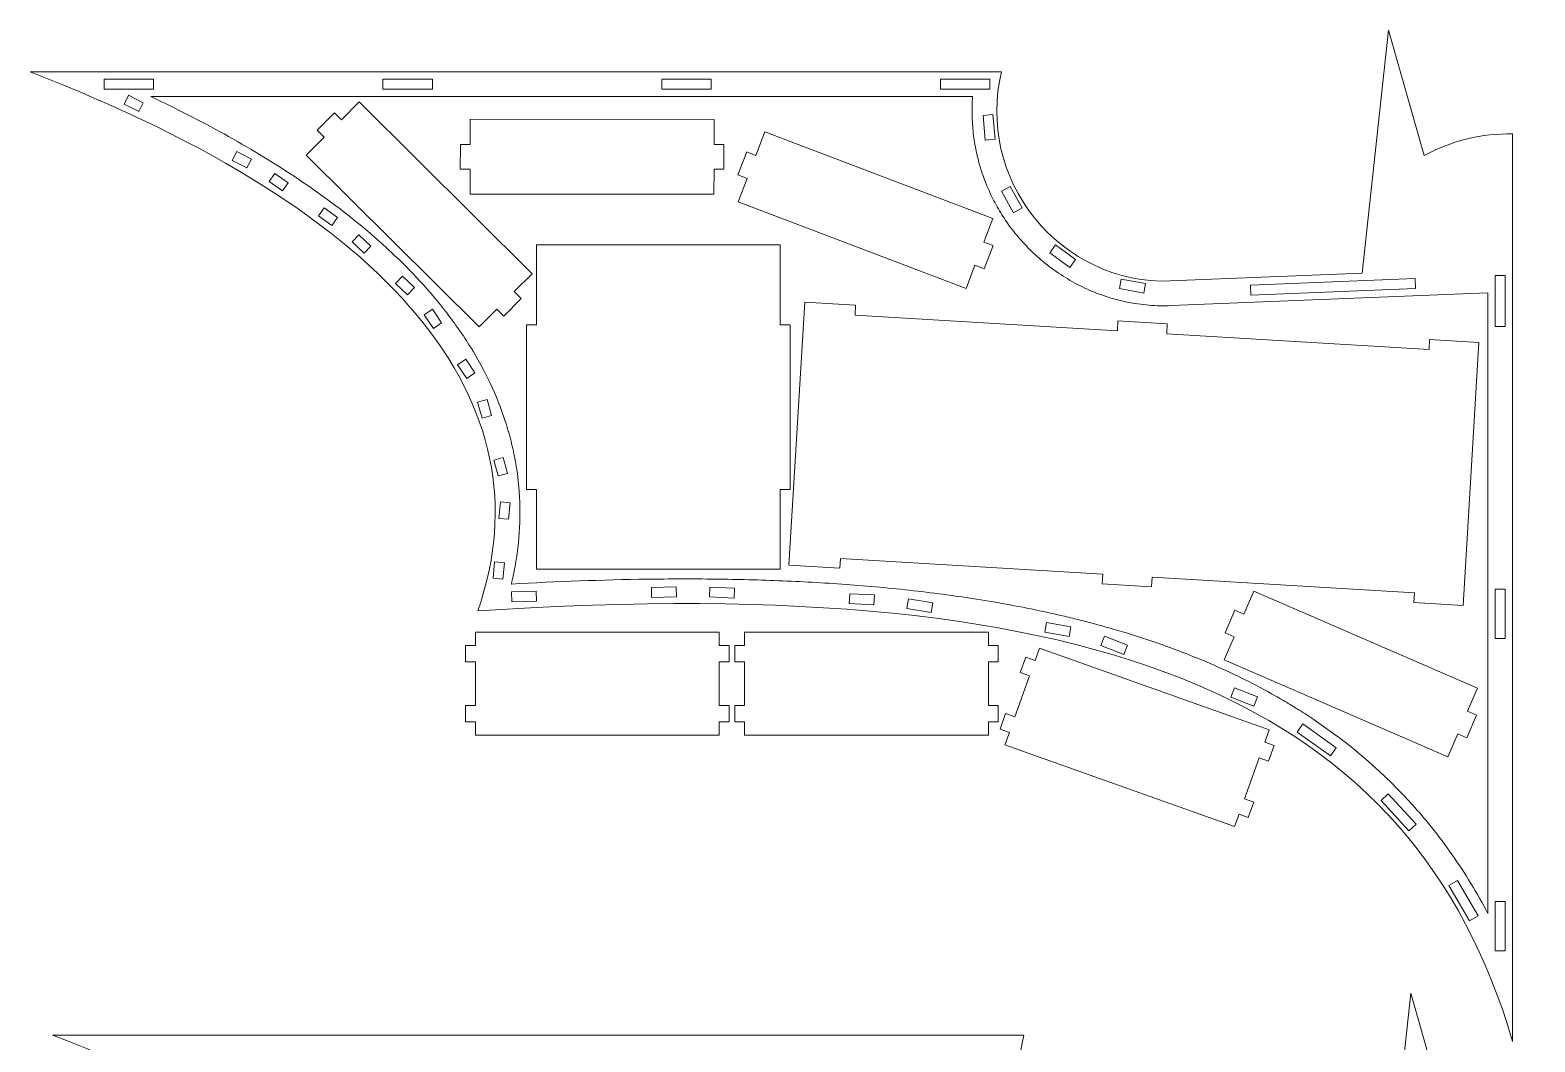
# Model space of a CAD drawing. Header units: millimetres. Extents: x -963 to 963, y -599 to 599.
# Drawn here: x -963 to -49, y -15 to 599 of the extents above; entities that cross this region are included whole.
import ezdxf

# ---------------------------------------------------------------- set-up
doc = ezdxf.new("R2010")
doc.units = ezdxf.units.MM
doc.header["$MEASUREMENT"] = 0
doc.layers.add('Camada 1', color=7, linetype='Continuous')

msp = doc.modelspace()

# ---------------------------------------------------------------- linework, layer by layer
at = {"layer": 'Camada 1', "color": 250, "lineweight": 9}
for points, knots in [([(-137.8867, 599.4971), (-137.8867, 599.4971), (-153.8745, 451.8478), (-153.8745, 451.8478), (-153.8745, 451.8478), (-153.8745, 451.8478), (-270.4894, 447.1452), (-270.4894, 447.1452), (-270.4894, 447.1452), (-302.3938, 445.8586), (-332.8471, 460.6235), (-352.9047, 485.4653), (-352.9047, 485.4653), (-372.9622, 510.3089), (-380.3829, 543.0424), (-372.9969, 574.1062), (-372.9969, 574.1062), (-372.9969, 574.1062), (-962.6532, 574.1062), (-962.6532, 574.1062), (-962.6532, 574.1062), (-742.716, 489.2233), (-646.4777, 373.5494), (-690.8668, 246.8337), (-690.8668, 246.8337), (-306.7515, 271.8452), (-122.7387, 190.3407), (-62.6532, -14.6083), (-62.6532, -14.6083), (-62.6532, -14.6083), (-62.6532, 536.4889), (-62.6532, 536.4889), (-62.6532, 536.4889), (-81.0784, 536.8088), (-99.5685, 532.42), (-116.2573, 523.3207), (-116.2573, 523.3207), (-116.2573, 523.3207), (-137.8867, 599.4971), (-137.8867, 599.4971)], [0, 0, 0, 0, 0.09090909, 0.09090909, 0.09090909, 0.09090909, 0.18181818, 0.18181818, 0.18181818, 0.18181818, 0.27272727, 0.27272727, 0.27272727, 0.27272727, 0.36363636, 0.36363636, 0.36363636, 0.36363636, 0.45454545, 0.45454545, 0.45454545, 0.45454545, 0.54545455, 0.54545455, 0.54545455, 0.54545455, 0.63636364, 0.63636364, 0.63636364, 0.63636364, 0.72727273, 0.72727273, 0.72727273, 0.72727273, 0.81818182, 0.81818182, 0.81818182, 0.81818182, 1, 1, 1, 1]), ([(-887.6532, 569.6062), (-887.6532, 569.6062), (-887.6532, 563.6062), (-887.6532, 563.6062), (-887.6532, 563.6062), (-887.6532, 563.6062), (-917.6532, 563.6062), (-917.6532, 563.6062), (-917.6532, 563.6062), (-917.6532, 563.6062), (-917.6532, 569.6062), (-917.6532, 569.6062), (-917.6532, 569.6062), (-917.6532, 569.6062), (-887.6532, 569.6062), (-887.6532, 569.6062)], [0, 0, 0, 0, 0.2, 0.2, 0.2, 0.2, 0.4, 0.4, 0.4, 0.4, 0.6, 0.6, 0.6, 0.6, 1, 1, 1, 1]), ([(-718.4344, 569.6062), (-718.4344, 569.6062), (-718.4344, 563.6062), (-718.4344, 563.6062), (-718.4344, 563.6062), (-718.4344, 563.6062), (-748.4344, 563.6062), (-748.4344, 563.6062), (-748.4344, 563.6062), (-748.4344, 563.6062), (-748.4344, 569.6062), (-748.4344, 569.6062), (-748.4344, 569.6062), (-748.4344, 569.6062), (-718.4344, 569.6062), (-718.4344, 569.6062)], [0, 0, 0, 0, 0.2, 0.2, 0.2, 0.2, 0.4, 0.4, 0.4, 0.4, 0.6, 0.6, 0.6, 0.6, 1, 1, 1, 1]), ([(-549.2157, 569.6062), (-549.2157, 569.6062), (-549.2157, 563.6062), (-549.2157, 563.6062), (-549.2157, 563.6062), (-549.2157, 563.6062), (-579.2157, 563.6062), (-579.2157, 563.6062), (-579.2157, 563.6062), (-579.2157, 563.6062), (-579.2157, 569.6062), (-579.2157, 569.6062), (-579.2157, 569.6062), (-579.2157, 569.6062), (-549.2157, 569.6062), (-549.2157, 569.6062)], [0, 0, 0, 0, 0.2, 0.2, 0.2, 0.2, 0.4, 0.4, 0.4, 0.4, 0.6, 0.6, 0.6, 0.6, 1, 1, 1, 1]), ([(-379.9969, 563.6062), (-379.9969, 563.6062), (-409.9969, 563.6062), (-409.9969, 563.6062), (-409.9969, 563.6062), (-409.9969, 563.6062), (-409.9969, 569.6062), (-409.9969, 569.6062), (-409.9969, 569.6062), (-409.9969, 569.6062), (-379.9969, 569.6062), (-379.9969, 569.6062), (-379.9969, 569.6062), (-379.9969, 569.6062), (-379.9969, 563.6062), (-379.9969, 563.6062)], [0, 0, 0, 0, 0.2, 0.2, 0.2, 0.2, 0.4, 0.4, 0.4, 0.4, 0.6, 0.6, 0.6, 0.6, 1, 1, 1, 1]), ([(-893.9574, 555.2874), (-893.9574, 555.2874), (-896.7303, 549.9666), (-896.7303, 549.9666), (-896.7303, 549.9666), (-896.7303, 549.9666), (-905.5983, 554.5881), (-905.5983, 554.5881), (-905.5983, 554.5881), (-905.5983, 554.5881), (-902.8254, 559.9089), (-902.8254, 559.9089), (-902.8254, 559.9089), (-902.8254, 559.9089), (-893.9574, 555.2874), (-893.9574, 555.2874)], [0, 0, 0, 0, 0.2, 0.2, 0.2, 0.2, 0.4, 0.4, 0.4, 0.4, 0.6, 0.6, 0.6, 0.6, 1, 1, 1, 1]), ([(-283.4048, 432.438), (-278.9418, 432.0726), (-274.436, 431.9739), (-269.885, 432.1574), (-269.885, 432.1574), (-269.885, 432.1574), (-77.6532, 439.9092), (-77.6532, 439.9092), (-77.6532, 439.9092), (-77.6532, 439.9092), (-77.6532, 63.0712), (-77.6532, 63.0712), (-77.6532, 63.0712), (-84.1731, 75.4351), (-91.3939, 87.3307), (-99.3665, 98.7239), (-99.3665, 98.7239), (-103.3528, 104.4205), (-107.527, 109.9915), (-111.8952, 115.4329), (-111.8952, 115.4329), (-112.9873, 116.7933), (-114.0915, 118.1455), (-115.2079, 119.4896), (-115.2079, 119.4896), (-116.3243, 120.8337), (-117.4522, 122.1687), (-118.5889, 123.4915), (-118.5889, 123.4915), (-120.8623, 126.1372), (-123.1738, 128.7377), (-125.5231, 131.2937), (-125.5231, 131.2937), (-144.3171, 151.7415), (-165.5247, 169.3364), (-188.8666, 184.4087), (-188.8666, 184.4087), (-191.7843, 186.2927), (-194.7354, 188.1374), (-197.7192, 189.9433), (-197.7192, 189.9433), (-199.2111, 190.8463), (-200.7113, 191.7396), (-202.2148, 192.6206), (-202.2148, 192.6206), (-203.7184, 193.5016), (-205.2264, 194.371), (-206.7388, 195.2289), (-206.7388, 195.2289), (-212.7883, 198.6609), (-218.9077, 201.911), (-225.0911, 204.995), (-225.0911, 204.995), (-237.4578, 211.163), (-250.0797, 216.668), (-262.9163, 221.6147), (-262.9163, 221.6147), (-275.753, 226.5614), (-288.8046, 230.9495), (-302.0389, 234.8625), (-302.0389, 234.8625), (-308.6561, 236.819), (-315.3191, 238.6565), (-322.0244, 240.3839), (-322.0244, 240.3839), (-325.3771, 241.2476), (-328.7404, 242.0837), (-332.1138, 242.8933), (-332.1138, 242.8933), (-335.4873, 243.7029), (-338.8736, 244.4866), (-342.2603, 245.2427), (-342.2603, 245.2427), (-355.8069, 248.267), (-369.378, 250.8569), (-382.9694, 253.0906), (-382.9694, 253.0906), (-396.5607, 255.3244), (-410.1722, 257.2015), (-423.8005, 258.7812), (-423.8005, 258.7812), (-437.4288, 260.3608), (-451.0739, 261.6427), (-464.7333, 262.6726), (-464.7333, 262.6726), (-478.3927, 263.7025), (-492.0664, 264.4803), (-505.7522, 265.0421), (-505.7522, 265.0421), (-519.4381, 265.6039), (-533.1362, 265.9496), (-546.8448, 266.1085), (-546.8448, 266.1085), (-560.5535, 266.2673), (-574.2727, 266.2392), (-588.0012, 266.0479), (-588.0012, 266.0479), (-615.4581, 265.6653), (-642.9518, 264.633), (-670.474, 263.0955), (-670.474, 263.0955), (-669.5013, 267.1959), (-668.6582, 271.32), (-667.9506, 275.4688), (-667.9506, 275.4688), (-667.5968, 277.5432), (-667.2769, 279.6239), (-666.9917, 281.7108), (-666.9917, 281.7108), (-666.7065, 283.7978), (-666.4563, 285.8893), (-666.2425, 287.976), (-666.2425, 287.976), (-665.3874, 296.3228), (-665.1078, 304.6343), (-665.4064, 312.9104), (-665.4064, 312.9104), (-665.7049, 321.1864), (-666.5816, 329.4271), (-668.0448, 337.6318), (-668.0448, 337.6318), (-668.7764, 341.7342), (-669.6547, 345.8276), (-670.6814, 349.9119), (-670.6814, 349.9119), (-670.938, 350.933), (-671.204, 351.9534), (-671.478, 352.9691), (-671.478, 352.9691), (-671.7521, 353.9847), (-672.0345, 354.9965), (-672.3251, 356.0046), (-672.3251, 356.0046), (-672.9063, 358.0209), (-673.5205, 360.0222), (-674.1665, 362.0092), (-674.1665, 362.0092), (-676.7507, 369.9569), (-679.8445, 377.6741), (-683.3941, 385.1852), (-683.3941, 385.1852), (-686.9438, 392.6963), (-690.9497, 400.001), (-695.3696, 407.1185), (-695.3696, 407.1185), (-696.4745, 408.8979), (-697.6055, 410.6656), (-698.7617, 412.4217), (-698.7617, 412.4217), (-699.9178, 414.1778), (-701.0947, 415.9154), (-702.2915, 417.6356), (-702.2915, 417.6356), (-704.6851, 421.0758), (-707.158, 424.4458), (-709.7039, 427.7513), (-709.7039, 427.7513), (-714.7956, 434.3624), (-720.1781, 440.7162), (-725.8098, 446.8496), (-725.8098, 446.8496), (-731.4415, 452.9831), (-737.3226, 458.8959), (-743.421, 464.6165), (-743.421, 464.6165), (-744.9456, 466.0467), (-746.4839, 467.4648), (-748.0353, 468.8712), (-748.0353, 468.8712), (-749.5867, 470.2776), (-751.1525, 471.6734), (-752.7277, 473.0549), (-752.7277, 473.0549), (-755.8779, 475.8178), (-759.0647, 478.523), (-762.2851, 481.1752), (-762.2851, 481.1752), (-768.7257, 486.4796), (-775.3001, 491.5726), (-781.9888, 496.4849), (-781.9888, 496.4849), (-788.6776, 501.3972), (-795.4807, 506.1286), (-802.3834, 510.7028), (-802.3834, 510.7028), (-809.286, 515.277), (-816.2882, 519.6938), (-823.3782, 523.9718), (-823.3782, 523.9718), (-830.4681, 528.2499), (-837.6459, 532.3892), (-844.9021, 536.4046), (-844.9021, 536.4046), (-859.4144, 544.4354), (-874.2389, 551.9727), (-889.319, 559.1062), (-889.319, 559.1062), (-889.319, 559.1062), (-390.4625, 559.1062), (-390.4625, 559.1062), (-390.4625, 559.1062), (-390.7442, 555.3595), (-390.845, 551.6329), (-390.7718, 547.9257), (-390.7718, 547.9257), (-390.6986, 544.2185), (-390.4516, 540.5307), (-390.0328, 536.862), (-390.0328, 536.862), (-389.6141, 533.1932), (-389.0237, 529.5436), (-388.2593, 525.9133), (-388.2593, 525.9133), (-387.8771, 524.0982), (-387.4513, 522.2879), (-386.9812, 520.4825), (-386.9812, 520.4825), (-386.7462, 519.5798), (-386.5, 518.6784), (-386.2427, 517.7782), (-386.2427, 517.7782), (-385.9854, 516.878), (-385.7164, 515.9778), (-385.4371, 515.0821), (-385.4371, 515.0821), (-384.3199, 511.4991), (-383.0424, 508.0012), (-381.6107, 504.5851), (-381.6107, 504.5851), (-380.179, 501.169), (-378.5931, 497.8347), (-376.8548, 494.5814), (-376.8548, 494.5814), (-375.1165, 491.328), (-373.2258, 488.1555), (-371.1807, 485.065), (-371.1807, 485.065), (-369.1355, 481.9745), (-366.9359, 478.966), (-364.5758, 476.0426), (-364.5758, 476.0426), (-361.7171, 472.5022), (-358.6769, 469.1437), (-355.4573, 465.9649), (-355.4573, 465.9649), (-353.8476, 464.3754), (-352.1929, 462.831), (-350.4929, 461.332), (-350.4929, 461.332), (-349.6428, 460.5825), (-348.7815, 459.8443), (-347.9087, 459.1176), (-347.9087, 459.1176), (-347.0359, 458.391), (-346.1506, 457.6749), (-345.2575, 456.9733), (-345.2575, 456.9733), (-341.6852, 454.167), (-337.9841, 451.5871), (-334.1567, 449.229), (-334.1567, 449.229), (-330.3294, 446.8709), (-326.3758, 444.7346), (-322.293, 442.8253), (-322.293, 442.8253), (-320.2517, 441.8706), (-318.1779, 440.9728), (-316.0709, 440.1335), (-316.0709, 440.1335), (-315.0174, 439.7138), (-313.9539, 439.3082), (-312.8859, 438.9189), (-312.8859, 438.9189), (-311.818, 438.5297), (-310.7473, 438.1573), (-309.674, 437.8017), (-309.674, 437.8017), (-305.3806, 436.3792), (-301.0443, 435.2236), (-296.6662, 434.3296), (-296.6662, 434.3296), (-292.288, 433.4356), (-287.8678, 432.8034), (-283.4048, 432.438)], [0, 0, 0, 0, 0.01388889, 0.01388889, 0.01388889, 0.01388889, 0.02777778, 0.02777778, 0.02777778, 0.02777778, 0.04166667, 0.04166667, 0.04166667, 0.04166667, 0.05555556, 0.05555556, 0.05555556, 0.05555556, 0.06944444, 0.06944444, 0.06944444, 0.06944444, 0.08333333, 0.08333333, 0.08333333, 0.08333333, 0.09722222, 0.09722222, 0.09722222, 0.09722222, 0.11111111, 0.11111111, 0.11111111, 0.11111111, 0.125, 0.125, 0.125, 0.125, 0.13888889, 0.13888889, 0.13888889, 0.13888889, 0.15277778, 0.15277778, 0.15277778, 0.15277778, 0.16666667, 0.16666667, 0.16666667, 0.16666667, 0.18055556, 0.18055556, 0.18055556, 0.18055556, 0.19444444, 0.19444444, 0.19444444, 0.19444444, 0.20833333, 0.20833333, 0.20833333, 0.20833333, 0.22222222, 0.22222222, 0.22222222, 0.22222222, 0.23611111, 0.23611111, 0.23611111, 0.23611111, 0.25, 0.25, 0.25, 0.25, 0.26388889, 0.26388889, 0.26388889, 0.26388889, 0.27777778, 0.27777778, 0.27777778, 0.27777778, 0.29166667, 0.29166667, 0.29166667, 0.29166667, 0.30555556, 0.30555556, 0.30555556, 0.30555556, 0.31944444, 0.31944444, 0.31944444, 0.31944444, 0.33333333, 0.33333333, 0.33333333, 0.33333333, 0.34722222, 0.34722222, 0.34722222, 0.34722222, 0.36111111, 0.36111111, 0.36111111, 0.36111111, 0.375, 0.375, 0.375, 0.375, 0.38888889, 0.38888889, 0.38888889, 0.38888889, 0.40277778, 0.40277778, 0.40277778, 0.40277778, 0.41666667, 0.41666667, 0.41666667, 0.41666667, 0.43055556, 0.43055556, 0.43055556, 0.43055556, 0.44444444, 0.44444444, 0.44444444, 0.44444444, 0.45833333, 0.45833333, 0.45833333, 0.45833333, 0.47222222, 0.47222222, 0.47222222, 0.47222222, 0.48611111, 0.48611111, 0.48611111, 0.48611111, 0.5, 0.5, 0.5, 0.5, 0.51388889, 0.51388889, 0.51388889, 0.51388889, 0.52777778, 0.52777778, 0.52777778, 0.52777778, 0.54166667, 0.54166667, 0.54166667, 0.54166667, 0.55555556, 0.55555556, 0.55555556, 0.55555556, 0.56944444, 0.56944444, 0.56944444, 0.56944444, 0.58333333, 0.58333333, 0.58333333, 0.58333333, 0.59722222, 0.59722222, 0.59722222, 0.59722222, 0.61111111, 0.61111111, 0.61111111, 0.61111111, 0.625, 0.625, 0.625, 0.625, 0.63888889, 0.63888889, 0.63888889, 0.63888889, 0.65277778, 0.65277778, 0.65277778, 0.65277778, 0.66666667, 0.66666667, 0.66666667, 0.66666667, 0.68055556, 0.68055556, 0.68055556, 0.68055556, 0.69444444, 0.69444444, 0.69444444, 0.69444444, 0.70833333, 0.70833333, 0.70833333, 0.70833333, 0.72222222, 0.72222222, 0.72222222, 0.72222222, 0.73611111, 0.73611111, 0.73611111, 0.73611111, 0.75, 0.75, 0.75, 0.75, 0.76388889, 0.76388889, 0.76388889, 0.76388889, 0.77777778, 0.77777778, 0.77777778, 0.77777778, 0.79166667, 0.79166667, 0.79166667, 0.79166667, 0.80555556, 0.80555556, 0.80555556, 0.80555556, 0.81944444, 0.81944444, 0.81944444, 0.81944444, 0.83333333, 0.83333333, 0.83333333, 0.83333333, 0.84722222, 0.84722222, 0.84722222, 0.84722222, 0.86111111, 0.86111111, 0.86111111, 0.86111111, 0.875, 0.875, 0.875, 0.875, 0.88888889, 0.88888889, 0.88888889, 0.88888889, 0.90277778, 0.90277778, 0.90277778, 0.90277778, 0.91666667, 0.91666667, 0.91666667, 0.91666667, 0.93055556, 0.93055556, 0.93055556, 0.93055556, 0.94444444, 0.94444444, 0.94444444, 0.94444444, 0.95833333, 0.95833333, 0.95833333, 0.95833333, 0.97222222, 0.97222222, 0.97222222, 0.97222222, 1, 1, 1, 1]), ([(-794.9667, 523.5774), (-794.9667, 523.5774), (-690.0173, 419.2241), (-690.0173, 419.2241), (-690.0173, 419.2241), (-690.0173, 419.2241), (-679.2647, 430.0382), (-679.2647, 430.0382), (-679.2647, 430.0382), (-679.2647, 430.0382), (-675.01, 425.8076), (-675.01, 425.8076), (-675.01, 425.8076), (-675.01, 425.8076), (-664.4336, 436.4444), (-664.4336, 436.4444), (-664.4336, 436.4444), (-664.4336, 436.4444), (-668.6883, 440.6749), (-668.6883, 440.6749), (-668.6883, 440.6749), (-668.6883, 440.6749), (-657.9357, 451.489), (-657.9357, 451.489), (-657.9357, 451.489), (-657.9357, 451.489), (-762.8851, 555.8423), (-762.8851, 555.8423), (-762.8851, 555.8423), (-762.8851, 555.8423), (-773.6377, 545.0282), (-773.6377, 545.0282), (-773.6377, 545.0282), (-773.6377, 545.0282), (-777.8924, 549.2588), (-777.8924, 549.2588), (-777.8924, 549.2588), (-777.8924, 549.2588), (-788.4688, 538.622), (-788.4688, 538.622), (-788.4688, 538.622), (-788.4688, 538.622), (-784.2141, 534.3915), (-784.2141, 534.3915), (-784.2141, 534.3915), (-784.2141, 534.3915), (-794.9667, 523.5774), (-794.9667, 523.5774)], [0, 0, 0, 0, 0.07692308, 0.07692308, 0.07692308, 0.07692308, 0.15384615, 0.15384615, 0.15384615, 0.15384615, 0.23076923, 0.23076923, 0.23076923, 0.23076923, 0.30769231, 0.30769231, 0.30769231, 0.30769231, 0.38461538, 0.38461538, 0.38461538, 0.38461538, 0.46153846, 0.46153846, 0.46153846, 0.46153846, 0.53846154, 0.53846154, 0.53846154, 0.53846154, 0.61538462, 0.61538462, 0.61538462, 0.61538462, 0.69230769, 0.69230769, 0.69230769, 0.69230769, 0.76923077, 0.76923077, 0.76923077, 0.76923077, 0.84615385, 0.84615385, 0.84615385, 0.84615385, 1, 1, 1, 1]), ([(-378.1364, 548.2075), (-378.1364, 548.2075), (-376.7799, 533.269), (-376.7799, 533.269), (-376.7799, 533.269), (-376.7799, 533.269), (-382.7602, 532.726), (-382.7602, 532.726), (-382.7602, 532.726), (-382.7602, 532.726), (-384.1166, 547.6645), (-384.1166, 547.6645), (-384.1166, 547.6645), (-384.1166, 547.6645), (-378.1364, 548.2075), (-378.1364, 548.2075)], [0, 0, 0, 0, 0.2, 0.2, 0.2, 0.2, 0.4, 0.4, 0.4, 0.4, 0.6, 0.6, 0.6, 0.6, 1, 1, 1, 1]), ([(-695.4707, 499.8463), (-695.4707, 499.8463), (-547.4707, 499.7921), (-547.4707, 499.7921), (-547.4707, 499.7921), (-547.4707, 499.7921), (-547.4652, 515.0421), (-547.4652, 515.0421), (-547.4652, 515.0421), (-547.4652, 515.0421), (-541.4652, 515.0399), (-541.4652, 515.0399), (-541.4652, 515.0399), (-541.4652, 515.0399), (-541.4597, 530.0399), (-541.4597, 530.0399), (-541.4597, 530.0399), (-541.4597, 530.0399), (-547.4597, 530.0421), (-547.4597, 530.0421), (-547.4597, 530.0421), (-547.4597, 530.0421), (-547.4541, 545.2921), (-547.4541, 545.2921), (-547.4541, 545.2921), (-547.4541, 545.2921), (-695.4541, 545.3463), (-695.4541, 545.3463), (-695.4541, 545.3463), (-695.4541, 545.3463), (-695.4596, 530.0963), (-695.4596, 530.0963), (-695.4596, 530.0963), (-695.4596, 530.0963), (-701.4596, 530.0985), (-701.4596, 530.0985), (-701.4596, 530.0985), (-701.4596, 530.0985), (-701.4651, 515.0985), (-701.4651, 515.0985), (-701.4651, 515.0985), (-701.4651, 515.0985), (-695.4651, 515.0963), (-695.4651, 515.0963), (-695.4651, 515.0963), (-695.4651, 515.0963), (-695.4707, 499.8463), (-695.4707, 499.8463)], [0, 0, 0, 0, 0.07692308, 0.07692308, 0.07692308, 0.07692308, 0.15384615, 0.15384615, 0.15384615, 0.15384615, 0.23076923, 0.23076923, 0.23076923, 0.23076923, 0.30769231, 0.30769231, 0.30769231, 0.30769231, 0.38461538, 0.38461538, 0.38461538, 0.38461538, 0.46153846, 0.46153846, 0.46153846, 0.46153846, 0.53846154, 0.53846154, 0.53846154, 0.53846154, 0.61538462, 0.61538462, 0.61538462, 0.61538462, 0.69230769, 0.69230769, 0.69230769, 0.69230769, 0.76923077, 0.76923077, 0.76923077, 0.76923077, 0.84615385, 0.84615385, 0.84615385, 0.84615385, 1, 1, 1, 1]), ([(-532.7701, 495.1373), (-532.7701, 495.1373), (-394.4524, 442.4854), (-394.4524, 442.4854), (-394.4524, 442.4854), (-394.4524, 442.4854), (-389.0271, 456.7377), (-389.0271, 456.7377), (-389.0271, 456.7377), (-389.0271, 456.7377), (-383.4197, 454.6032), (-383.4197, 454.6032), (-383.4197, 454.6032), (-383.4197, 454.6032), (-378.0833, 468.6219), (-378.0833, 468.6219), (-378.0833, 468.6219), (-378.0833, 468.6219), (-383.6908, 470.7564), (-383.6908, 470.7564), (-383.6908, 470.7564), (-383.6908, 470.7564), (-378.2655, 485.0087), (-378.2655, 485.0087), (-378.2655, 485.0087), (-378.2655, 485.0087), (-516.5832, 537.6606), (-516.5832, 537.6606), (-516.5832, 537.6606), (-516.5832, 537.6606), (-522.0085, 523.4083), (-522.0085, 523.4083), (-522.0085, 523.4083), (-522.0085, 523.4083), (-527.6159, 525.5428), (-527.6159, 525.5428), (-527.6159, 525.5428), (-527.6159, 525.5428), (-532.9523, 511.5241), (-532.9523, 511.5241), (-532.9523, 511.5241), (-532.9523, 511.5241), (-527.3448, 509.3896), (-527.3448, 509.3896), (-527.3448, 509.3896), (-527.3448, 509.3896), (-532.7701, 495.1373), (-532.7701, 495.1373)], [0, 0, 0, 0, 0.07692308, 0.07692308, 0.07692308, 0.07692308, 0.15384615, 0.15384615, 0.15384615, 0.15384615, 0.23076923, 0.23076923, 0.23076923, 0.23076923, 0.30769231, 0.30769231, 0.30769231, 0.30769231, 0.38461538, 0.38461538, 0.38461538, 0.38461538, 0.46153846, 0.46153846, 0.46153846, 0.46153846, 0.53846154, 0.53846154, 0.53846154, 0.53846154, 0.61538462, 0.61538462, 0.61538462, 0.61538462, 0.69230769, 0.69230769, 0.69230769, 0.69230769, 0.76923077, 0.76923077, 0.76923077, 0.76923077, 0.84615385, 0.84615385, 0.84615385, 0.84615385, 1, 1, 1, 1]), ([(-837.2022, 525.7097), (-837.2022, 525.7097), (-828.3341, 521.0882), (-828.3341, 521.0882), (-828.3341, 521.0882), (-828.3341, 521.0882), (-831.1071, 515.7674), (-831.1071, 515.7674), (-831.1071, 515.7674), (-831.1071, 515.7674), (-839.9751, 520.3889), (-839.9751, 520.3889), (-839.9751, 520.3889), (-839.9751, 520.3889), (-837.2022, 525.7097), (-837.2022, 525.7097)], [0, 0, 0, 0, 0.2, 0.2, 0.2, 0.2, 0.4, 0.4, 0.4, 0.4, 0.6, 0.6, 0.6, 0.6, 1, 1, 1, 1]), ([(-805.912, 506.714), (-805.912, 506.714), (-809.3527, 501.7985), (-809.3527, 501.7985), (-809.3527, 501.7985), (-809.3527, 501.7985), (-817.5451, 507.5329), (-817.5451, 507.5329), (-817.5451, 507.5329), (-817.5451, 507.5329), (-814.1045, 512.4484), (-814.1045, 512.4484), (-814.1045, 512.4484), (-814.1045, 512.4484), (-805.912, 506.714), (-805.912, 506.714)], [0, 0, 0, 0, 0.2, 0.2, 0.2, 0.2, 0.4, 0.4, 0.4, 0.4, 0.6, 0.6, 0.6, 0.6, 1, 1, 1, 1]), ([(-367.7647, 504.5941), (-367.7647, 504.5941), (-360.3288, 491.5669), (-360.3288, 491.5669), (-360.3288, 491.5669), (-360.3288, 491.5669), (-365.544, 488.5901), (-365.544, 488.5901), (-365.544, 488.5901), (-365.544, 488.5901), (-372.9798, 501.6173), (-372.9798, 501.6173), (-372.9798, 501.6173), (-372.9798, 501.6173), (-367.7647, 504.5941), (-367.7647, 504.5941)], [0, 0, 0, 0, 0.2, 0.2, 0.2, 0.2, 0.4, 0.4, 0.4, 0.4, 0.6, 0.6, 0.6, 0.6, 1, 1, 1, 1]), ([(-784.207, 491.5212), (-784.207, 491.5212), (-776.0145, 485.7867), (-776.0145, 485.7867), (-776.0145, 485.7867), (-776.0145, 485.7867), (-779.4552, 480.8713), (-779.4552, 480.8713), (-779.4552, 480.8713), (-779.4552, 480.8713), (-787.6476, 486.6057), (-787.6476, 486.6057), (-787.6476, 486.6057), (-787.6476, 486.6057), (-784.207, 491.5212), (-784.207, 491.5212)], [0, 0, 0, 0, 0.2, 0.2, 0.2, 0.2, 0.4, 0.4, 0.4, 0.4, 0.6, 0.6, 0.6, 0.6, 1, 1, 1, 1]), ([(-763.0456, 475.1758), (-763.0456, 475.1758), (-755.8052, 468.2783), (-755.8052, 468.2783), (-755.8052, 468.2783), (-755.8052, 468.2783), (-759.9437, 463.934), (-759.9437, 463.934), (-759.9437, 463.934), (-759.9437, 463.934), (-767.1842, 470.8315), (-767.1842, 470.8315), (-767.1842, 470.8315), (-767.1842, 470.8315), (-763.0456, 475.1758), (-763.0456, 475.1758)], [0, 0, 0, 0, 0.2, 0.2, 0.2, 0.2, 0.4, 0.4, 0.4, 0.4, 0.6, 0.6, 0.6, 0.6, 1, 1, 1, 1]), ([(-501.2333, 320.599), (-501.2333, 320.599), (-501.2333, 420.599), (-501.2333, 420.599), (-501.2333, 420.599), (-501.2333, 420.599), (-507.2333, 420.599), (-507.2333, 420.599), (-507.2333, 420.599), (-507.2333, 420.599), (-507.2333, 469.099), (-507.2333, 469.099), (-507.2333, 469.099), (-507.2333, 469.099), (-655.2333, 469.099), (-655.2333, 469.099), (-655.2333, 469.099), (-655.2333, 469.099), (-655.2333, 420.599), (-655.2333, 420.599), (-655.2333, 420.599), (-655.2333, 420.599), (-661.2333, 420.599), (-661.2333, 420.599), (-661.2333, 420.599), (-661.2333, 420.599), (-661.2333, 320.599), (-661.2333, 320.599), (-661.2333, 320.599), (-661.2333, 320.599), (-655.2333, 320.599), (-655.2333, 320.599), (-655.2333, 320.599), (-655.2333, 320.599), (-655.2333, 272.099), (-655.2333, 272.099), (-655.2333, 272.099), (-655.2333, 272.099), (-507.2333, 272.099), (-507.2333, 272.099), (-507.2333, 272.099), (-507.2333, 272.099), (-507.2333, 320.599), (-507.2333, 320.599), (-507.2333, 320.599), (-507.2333, 320.599), (-501.2333, 320.599), (-501.2333, 320.599)], [0, 0, 0, 0, 0.07692308, 0.07692308, 0.07692308, 0.07692308, 0.15384615, 0.15384615, 0.15384615, 0.15384615, 0.23076923, 0.23076923, 0.23076923, 0.23076923, 0.30769231, 0.30769231, 0.30769231, 0.30769231, 0.38461538, 0.38461538, 0.38461538, 0.38461538, 0.46153846, 0.46153846, 0.46153846, 0.46153846, 0.53846154, 0.53846154, 0.53846154, 0.53846154, 0.61538462, 0.61538462, 0.61538462, 0.61538462, 0.69230769, 0.69230769, 0.69230769, 0.69230769, 0.76923077, 0.76923077, 0.76923077, 0.76923077, 0.84615385, 0.84615385, 0.84615385, 0.84615385, 1, 1, 1, 1]), ([(-340.1133, 469.0398), (-340.1133, 469.0398), (-327.9648, 460.2412), (-327.9648, 460.2412), (-327.9648, 460.2412), (-327.9648, 460.2412), (-331.4871, 455.3779), (-331.4871, 455.3779), (-331.4871, 455.3779), (-331.4871, 455.3779), (-343.6355, 464.1764), (-343.6355, 464.1764), (-343.6355, 464.1764), (-343.6355, 464.1764), (-340.1133, 469.0398), (-340.1133, 469.0398)], [0, 0, 0, 0, 0.2, 0.2, 0.2, 0.2, 0.4, 0.4, 0.4, 0.4, 0.6, 0.6, 0.6, 0.6, 1, 1, 1, 1]), ([(-736.6224, 450.004), (-736.6224, 450.004), (-729.3819, 443.1065), (-729.3819, 443.1065), (-729.3819, 443.1065), (-729.3819, 443.1065), (-733.5204, 438.7622), (-733.5204, 438.7622), (-733.5204, 438.7622), (-733.5204, 438.7622), (-740.7609, 445.6597), (-740.7609, 445.6597), (-740.7609, 445.6597), (-740.7609, 445.6597), (-736.6224, 450.004), (-736.6224, 450.004)], [0, 0, 0, 0, 0.2, 0.2, 0.2, 0.2, 0.4, 0.4, 0.4, 0.4, 0.6, 0.6, 0.6, 0.6, 1, 1, 1, 1]), ([(-285.4729, 445.5086), (-285.4729, 445.5086), (-286.5579, 439.7498), (-286.5579, 439.7498), (-286.5579, 439.7498), (-286.5579, 439.7498), (-301.2986, 442.5271), (-301.2986, 442.5271), (-301.2986, 442.5271), (-301.2986, 442.5271), (-300.2136, 448.2859), (-300.2136, 448.2859), (-300.2136, 448.2859), (-300.2136, 448.2859), (-285.4729, 445.5086), (-285.4729, 445.5086)], [0, 0, 0, 0, 0.2, 0.2, 0.2, 0.2, 0.4, 0.4, 0.4, 0.4, 0.6, 0.6, 0.6, 0.6, 1, 1, 1, 1]), ([(-221.8111, 444.607), (-221.8111, 444.607), (-121.8923, 448.6362), (-121.8923, 448.6362), (-121.8923, 448.6362), (-121.8923, 448.6362), (-121.6503, 442.6362), (-121.6503, 442.6362), (-121.6503, 442.6362), (-121.6503, 442.6362), (-221.5691, 438.607), (-221.5691, 438.607), (-221.5691, 438.607), (-221.5691, 438.607), (-221.8111, 444.607), (-221.8111, 444.607)], [0, 0, 0, 0, 0.2, 0.2, 0.2, 0.2, 0.4, 0.4, 0.4, 0.4, 0.6, 0.6, 0.6, 0.6, 1, 1, 1, 1]), ([(-73.1532, 419.4889), (-73.1532, 419.4889), (-73.1532, 450.4889), (-73.1532, 450.4889), (-73.1532, 450.4889), (-73.1532, 450.4889), (-67.1532, 450.4889), (-67.1532, 450.4889), (-67.1532, 450.4889), (-67.1532, 450.4889), (-67.1532, 419.4889), (-67.1532, 419.4889), (-67.1532, 419.4889), (-67.1532, 419.4889), (-73.1532, 419.4889), (-73.1532, 419.4889)], [0, 0, 0, 0, 0.2, 0.2, 0.2, 0.2, 0.4, 0.4, 0.4, 0.4, 0.6, 0.6, 0.6, 0.6, 1, 1, 1, 1]), ([(-718.3576, 429.9931), (-718.3576, 429.9931), (-712.8145, 421.67), (-712.8145, 421.67), (-712.8145, 421.67), (-712.8145, 421.67), (-717.8084, 418.3441), (-717.8084, 418.3441), (-717.8084, 418.3441), (-717.8084, 418.3441), (-723.3515, 426.6672), (-723.3515, 426.6672), (-723.3515, 426.6672), (-723.3515, 426.6672), (-718.3576, 429.9931), (-718.3576, 429.9931)], [0, 0, 0, 0, 0.2, 0.2, 0.2, 0.2, 0.4, 0.4, 0.4, 0.4, 0.6, 0.6, 0.6, 0.6, 1, 1, 1, 1]), ([(-302.5684, 416.8862), (-302.5684, 416.8862), (-461.8315, 426.4277), (-461.8315, 426.4277), (-461.8315, 426.4277), (-461.8315, 426.4277), (-461.4726, 432.417), (-461.4726, 432.417), (-461.4726, 432.417), (-461.4726, 432.417), (-492.4171, 434.2709), (-492.4171, 434.2709), (-492.4171, 434.2709), (-492.4171, 434.2709), (-501.9857, 274.5572), (-501.9857, 274.5572), (-501.9857, 274.5572), (-501.9857, 274.5572), (-471.0411, 272.7033), (-471.0411, 272.7033), (-471.0411, 272.7033), (-471.0411, 272.7033), (-470.6823, 278.6926), (-470.6823, 278.6926), (-470.6823, 278.6926), (-470.6823, 278.6926), (-311.4193, 269.1511), (-311.4193, 269.1511), (-311.4193, 269.1511), (-311.4193, 269.1511), (-311.7781, 263.1618), (-311.7781, 263.1618), (-311.7781, 263.1618), (-311.7781, 263.1618), (-281.8318, 261.3677), (-281.8318, 261.3677), (-281.8318, 261.3677), (-281.8318, 261.3677), (-281.473, 267.357), (-281.473, 267.357), (-281.473, 267.357), (-281.473, 267.357), (-122.2099, 257.8155), (-122.2099, 257.8155), (-122.2099, 257.8155), (-122.2099, 257.8155), (-122.5688, 251.8262), (-122.5688, 251.8262), (-122.5688, 251.8262), (-122.5688, 251.8262), (-92.6225, 250.0321), (-92.6225, 250.0321), (-92.6225, 250.0321), (-92.6225, 250.0321), (-83.0539, 409.7458), (-83.0539, 409.7458), (-83.0539, 409.7458), (-83.0539, 409.7458), (-113.0003, 411.5399), (-113.0003, 411.5399), (-113.0003, 411.5399), (-113.0003, 411.5399), (-113.3591, 405.5506), (-113.3591, 405.5506), (-113.3591, 405.5506), (-113.3591, 405.5506), (-272.6221, 415.0921), (-272.6221, 415.0921), (-272.6221, 415.0921), (-272.6221, 415.0921), (-272.2633, 421.0814), (-272.2633, 421.0814), (-272.2633, 421.0814), (-272.2633, 421.0814), (-302.2096, 422.8755), (-302.2096, 422.8755), (-302.2096, 422.8755), (-302.2096, 422.8755), (-302.5684, 416.8862), (-302.5684, 416.8862)], [0, 0, 0, 0, 0.04761905, 0.04761905, 0.04761905, 0.04761905, 0.0952381, 0.0952381, 0.0952381, 0.0952381, 0.14285714, 0.14285714, 0.14285714, 0.14285714, 0.19047619, 0.19047619, 0.19047619, 0.19047619, 0.23809524, 0.23809524, 0.23809524, 0.23809524, 0.28571429, 0.28571429, 0.28571429, 0.28571429, 0.33333333, 0.33333333, 0.33333333, 0.33333333, 0.38095238, 0.38095238, 0.38095238, 0.38095238, 0.42857143, 0.42857143, 0.42857143, 0.42857143, 0.47619048, 0.47619048, 0.47619048, 0.47619048, 0.52380952, 0.52380952, 0.52380952, 0.52380952, 0.57142857, 0.57142857, 0.57142857, 0.57142857, 0.61904762, 0.61904762, 0.61904762, 0.61904762, 0.66666667, 0.66666667, 0.66666667, 0.66666667, 0.71428571, 0.71428571, 0.71428571, 0.71428571, 0.76190476, 0.76190476, 0.76190476, 0.76190476, 0.80952381, 0.80952381, 0.80952381, 0.80952381, 0.85714286, 0.85714286, 0.85714286, 0.85714286, 0.9047619, 0.9047619, 0.9047619, 0.9047619, 1, 1, 1, 1]), ([(-698.1286, 399.6188), (-698.1286, 399.6188), (-692.5855, 391.2957), (-692.5855, 391.2957), (-692.5855, 391.2957), (-692.5855, 391.2957), (-697.5794, 387.9698), (-697.5794, 387.9698), (-697.5794, 387.9698), (-697.5794, 387.9698), (-703.1225, 396.2929), (-703.1225, 396.2929), (-703.1225, 396.2929), (-703.1225, 396.2929), (-698.1286, 399.6188), (-698.1286, 399.6188)], [0, 0, 0, 0, 0.2, 0.2, 0.2, 0.2, 0.4, 0.4, 0.4, 0.4, 0.6, 0.6, 0.6, 0.6, 1, 1, 1, 1]), ([(-685.168, 375.1247), (-685.168, 375.1247), (-682.493, 365.4892), (-682.493, 365.4892), (-682.493, 365.4892), (-682.493, 365.4892), (-688.2744, 363.8842), (-688.2744, 363.8842), (-688.2744, 363.8842), (-688.2744, 363.8842), (-690.9494, 373.5197), (-690.9494, 373.5197), (-690.9494, 373.5197), (-690.9494, 373.5197), (-685.168, 375.1247), (-685.168, 375.1247)], [0, 0, 0, 0, 0.2, 0.2, 0.2, 0.2, 0.4, 0.4, 0.4, 0.4, 0.6, 0.6, 0.6, 0.6, 1, 1, 1, 1]), ([(-675.4059, 339.9607), (-675.4059, 339.9607), (-672.7308, 330.3251), (-672.7308, 330.3251), (-672.7308, 330.3251), (-672.7308, 330.3251), (-678.5122, 328.7201), (-678.5122, 328.7201), (-678.5122, 328.7201), (-678.5122, 328.7201), (-681.1872, 338.3557), (-681.1872, 338.3557), (-681.1872, 338.3557), (-681.1872, 338.3557), (-675.4059, 339.9607), (-675.4059, 339.9607)], [0, 0, 0, 0, 0.2, 0.2, 0.2, 0.2, 0.4, 0.4, 0.4, 0.4, 0.6, 0.6, 0.6, 0.6, 1, 1, 1, 1]), ([(-671.1635, 312.3706), (-671.1635, 312.3706), (-672.1279, 302.4173), (-672.1279, 302.4173), (-672.1279, 302.4173), (-672.1279, 302.4173), (-678.1, 302.9959), (-678.1, 302.9959), (-678.1, 302.9959), (-678.1, 302.9959), (-677.1355, 312.9493), (-677.1355, 312.9493), (-677.1355, 312.9493), (-677.1355, 312.9493), (-671.1635, 312.3706), (-671.1635, 312.3706)], [0, 0, 0, 0, 0.2, 0.2, 0.2, 0.2, 0.4, 0.4, 0.4, 0.4, 0.6, 0.6, 0.6, 0.6, 1, 1, 1, 1]), ([(-674.6832, 276.0468), (-674.6832, 276.0468), (-675.6477, 266.0934), (-675.6477, 266.0934), (-675.6477, 266.0934), (-675.6477, 266.0934), (-681.6197, 266.6721), (-681.6197, 266.6721), (-681.6197, 266.6721), (-681.6197, 266.6721), (-680.6552, 276.6255), (-680.6552, 276.6255), (-680.6552, 276.6255), (-680.6552, 276.6255), (-674.6832, 276.0468), (-674.6832, 276.0468)], [0, 0, 0, 0, 0.2, 0.2, 0.2, 0.2, 0.4, 0.4, 0.4, 0.4, 0.6, 0.6, 0.6, 0.6, 1, 1, 1, 1]), ([(-655.4728, 258.7765), (-655.4728, 258.7765), (-655.2879, 252.7794), (-655.2879, 252.7794), (-655.2879, 252.7794), (-655.2879, 252.7794), (-670.2808, 252.3171), (-670.2808, 252.3171), (-670.2808, 252.3171), (-670.2808, 252.3171), (-670.4657, 258.3143), (-670.4657, 258.3143), (-670.4657, 258.3143), (-670.4657, 258.3143), (-655.4728, 258.7765), (-655.4728, 258.7765)], [0, 0, 0, 0, 0.2, 0.2, 0.2, 0.2, 0.4, 0.4, 0.4, 0.4, 0.6, 0.6, 0.6, 0.6, 1, 1, 1, 1]), ([(-570.5132, 261.3959), (-570.5132, 261.3959), (-570.3283, 255.3987), (-570.3283, 255.3987), (-570.3283, 255.3987), (-570.3283, 255.3987), (-585.3212, 254.9365), (-585.3212, 254.9365), (-585.3212, 254.9365), (-585.3212, 254.9365), (-585.5061, 260.9336), (-585.5061, 260.9336), (-585.5061, 260.9336), (-585.5061, 260.9336), (-570.5132, 261.3959), (-570.5132, 261.3959)], [0, 0, 0, 0, 0.2, 0.2, 0.2, 0.2, 0.4, 0.4, 0.4, 0.4, 0.6, 0.6, 0.6, 0.6, 1, 1, 1, 1]), ([(-534.9764, 260.514), (-534.9764, 260.514), (-535.2613, 254.5208), (-535.2613, 254.5208), (-535.2613, 254.5208), (-535.2613, 254.5208), (-550.2443, 255.233), (-550.2443, 255.233), (-550.2443, 255.233), (-550.2443, 255.233), (-549.9594, 261.2263), (-549.9594, 261.2263), (-549.9594, 261.2263), (-549.9594, 261.2263), (-534.9764, 260.514), (-534.9764, 260.514)], [0, 0, 0, 0, 0.2, 0.2, 0.2, 0.2, 0.4, 0.4, 0.4, 0.4, 0.6, 0.6, 0.6, 0.6, 1, 1, 1, 1]), ([(-465.0553, 257.1901), (-465.0553, 257.1901), (-450.0722, 256.4778), (-450.0722, 256.4778), (-450.0722, 256.4778), (-450.0722, 256.4778), (-450.3571, 250.4846), (-450.3571, 250.4846), (-450.3571, 250.4846), (-450.3571, 250.4846), (-465.3402, 251.1968), (-465.3402, 251.1968), (-465.3402, 251.1968), (-465.3402, 251.1968), (-465.0553, 257.1901), (-465.0553, 257.1901)], [0, 0, 0, 0, 0.2, 0.2, 0.2, 0.2, 0.4, 0.4, 0.4, 0.4, 0.6, 0.6, 0.6, 0.6, 1, 1, 1, 1]), ([(-237.8135, 217.0599), (-237.8135, 217.0599), (-102.0583, 158.1149), (-102.0583, 158.1149), (-102.0583, 158.1149), (-102.0583, 158.1149), (-95.9845, 172.1032), (-95.9845, 172.1032), (-95.9845, 172.1032), (-95.9845, 172.1032), (-90.4809, 169.7136), (-90.4809, 169.7136), (-90.4809, 169.7136), (-90.4809, 169.7136), (-84.5068, 183.4726), (-84.5068, 183.4726), (-84.5068, 183.4726), (-84.5068, 183.4726), (-90.0104, 185.8622), (-90.0104, 185.8622), (-90.0104, 185.8622), (-90.0104, 185.8622), (-83.9367, 199.8505), (-83.9367, 199.8505), (-83.9367, 199.8505), (-83.9367, 199.8505), (-219.6919, 258.7955), (-219.6919, 258.7955), (-219.6919, 258.7955), (-219.6919, 258.7955), (-225.7657, 244.8072), (-225.7657, 244.8072), (-225.7657, 244.8072), (-225.7657, 244.8072), (-231.2693, 247.1968), (-231.2693, 247.1968), (-231.2693, 247.1968), (-231.2693, 247.1968), (-237.2434, 233.4378), (-237.2434, 233.4378), (-237.2434, 233.4378), (-237.2434, 233.4378), (-231.7398, 231.0482), (-231.7398, 231.0482), (-231.7398, 231.0482), (-231.7398, 231.0482), (-237.8135, 217.0599), (-237.8135, 217.0599)], [0, 0, 0, 0, 0.07692308, 0.07692308, 0.07692308, 0.07692308, 0.15384615, 0.15384615, 0.15384615, 0.15384615, 0.23076923, 0.23076923, 0.23076923, 0.23076923, 0.30769231, 0.30769231, 0.30769231, 0.30769231, 0.38461538, 0.38461538, 0.38461538, 0.38461538, 0.46153846, 0.46153846, 0.46153846, 0.46153846, 0.53846154, 0.53846154, 0.53846154, 0.53846154, 0.61538462, 0.61538462, 0.61538462, 0.61538462, 0.69230769, 0.69230769, 0.69230769, 0.69230769, 0.76923077, 0.76923077, 0.76923077, 0.76923077, 0.84615385, 0.84615385, 0.84615385, 0.84615385, 1, 1, 1, 1]), ([(-73.1532, 259.9403), (-73.1532, 259.9403), (-67.1532, 259.9403), (-67.1532, 259.9403), (-67.1532, 259.9403), (-67.1532, 259.9403), (-67.1532, 229.9403), (-67.1532, 229.9403), (-67.1532, 229.9403), (-67.1532, 229.9403), (-73.1532, 229.9403), (-73.1532, 229.9403), (-73.1532, 229.9403), (-73.1532, 229.9403), (-73.1532, 259.9403), (-73.1532, 259.9403)], [0, 0, 0, 0, 0.2, 0.2, 0.2, 0.2, 0.4, 0.4, 0.4, 0.4, 0.6, 0.6, 0.6, 0.6, 1, 1, 1, 1]), ([(-429.3921, 254.2109), (-429.3921, 254.2109), (-414.6117, 251.6538), (-414.6117, 251.6538), (-414.6117, 251.6538), (-414.6117, 251.6538), (-415.6346, 245.7416), (-415.6346, 245.7416), (-415.6346, 245.7416), (-415.6346, 245.7416), (-430.415, 248.2987), (-430.415, 248.2987), (-430.415, 248.2987), (-430.415, 248.2987), (-429.3921, 254.2109), (-429.3921, 254.2109)], [0, 0, 0, 0, 0.2, 0.2, 0.2, 0.2, 0.4, 0.4, 0.4, 0.4, 0.6, 0.6, 0.6, 0.6, 1, 1, 1, 1]), ([(-345.6364, 239.7205), (-345.6364, 239.7205), (-330.856, 237.1634), (-330.856, 237.1634), (-330.856, 237.1634), (-330.856, 237.1634), (-331.8788, 231.2512), (-331.8788, 231.2512), (-331.8788, 231.2512), (-331.8788, 231.2512), (-346.6592, 233.8083), (-346.6592, 233.8083), (-346.6592, 233.8083), (-346.6592, 233.8083), (-345.6364, 239.7205), (-345.6364, 239.7205)], [0, 0, 0, 0, 0.2, 0.2, 0.2, 0.2, 0.4, 0.4, 0.4, 0.4, 0.6, 0.6, 0.6, 0.6, 1, 1, 1, 1]), ([(-692.2882, 171.4147), (-692.2882, 171.4147), (-692.2882, 179.3677), (-692.2882, 179.3677), (-692.2882, 179.3677), (-692.2882, 179.3677), (-698.2882, 179.3677), (-698.2882, 179.3677), (-698.2882, 179.3677), (-698.2882, 179.3677), (-698.2882, 189.3677), (-698.2882, 189.3677), (-698.2882, 189.3677), (-698.2882, 189.3677), (-692.2882, 189.3677), (-692.2882, 189.3677), (-692.2882, 189.3677), (-692.2882, 189.3677), (-692.2882, 215.8616), (-692.2882, 215.8616), (-692.2882, 215.8616), (-692.2882, 215.8616), (-698.2882, 215.8616), (-698.2882, 215.8616), (-698.2882, 215.8616), (-698.2882, 215.8616), (-698.2882, 225.8616), (-698.2882, 225.8616), (-698.2882, 225.8616), (-698.2882, 225.8616), (-692.2882, 225.8616), (-692.2882, 225.8616), (-692.2882, 225.8616), (-692.2882, 225.8616), (-692.2882, 233.8146), (-692.2882, 233.8146), (-692.2882, 233.8146), (-692.2882, 233.8146), (-544.2884, 233.8146), (-544.2884, 233.8146), (-544.2884, 233.8146), (-544.2884, 233.8146), (-544.2884, 225.8616), (-544.2884, 225.8616), (-544.2884, 225.8616), (-544.2884, 225.8616), (-538.2884, 225.8616), (-538.2884, 225.8616), (-538.2884, 225.8616), (-538.2884, 225.8616), (-538.2884, 215.8616), (-538.2884, 215.8616), (-538.2884, 215.8616), (-538.2884, 215.8616), (-544.2884, 215.8616), (-544.2884, 215.8616), (-544.2884, 215.8616), (-544.2884, 215.8616), (-544.2884, 189.3677), (-544.2884, 189.3677), (-544.2884, 189.3677), (-544.2884, 189.3677), (-538.2884, 189.3677), (-538.2884, 189.3677), (-538.2884, 189.3677), (-538.2884, 189.3677), (-538.2884, 179.3677), (-538.2884, 179.3677), (-538.2884, 179.3677), (-538.2884, 179.3677), (-544.2884, 179.3677), (-544.2884, 179.3677), (-544.2884, 179.3677), (-544.2884, 179.3677), (-544.2884, 171.4147), (-544.2884, 171.4147), (-544.2884, 171.4147), (-544.2884, 171.4147), (-692.2882, 171.4147), (-692.2882, 171.4147)], [0, 0, 0, 0, 0.04761905, 0.04761905, 0.04761905, 0.04761905, 0.0952381, 0.0952381, 0.0952381, 0.0952381, 0.14285714, 0.14285714, 0.14285714, 0.14285714, 0.19047619, 0.19047619, 0.19047619, 0.19047619, 0.23809524, 0.23809524, 0.23809524, 0.23809524, 0.28571429, 0.28571429, 0.28571429, 0.28571429, 0.33333333, 0.33333333, 0.33333333, 0.33333333, 0.38095238, 0.38095238, 0.38095238, 0.38095238, 0.42857143, 0.42857143, 0.42857143, 0.42857143, 0.47619048, 0.47619048, 0.47619048, 0.47619048, 0.52380952, 0.52380952, 0.52380952, 0.52380952, 0.57142857, 0.57142857, 0.57142857, 0.57142857, 0.61904762, 0.61904762, 0.61904762, 0.61904762, 0.66666667, 0.66666667, 0.66666667, 0.66666667, 0.71428571, 0.71428571, 0.71428571, 0.71428571, 0.76190476, 0.76190476, 0.76190476, 0.76190476, 0.80952381, 0.80952381, 0.80952381, 0.80952381, 0.85714286, 0.85714286, 0.85714286, 0.85714286, 0.9047619, 0.9047619, 0.9047619, 0.9047619, 1, 1, 1, 1]), ([(-528.8815, 171.4147), (-528.8815, 171.4147), (-528.8815, 179.3677), (-528.8815, 179.3677), (-528.8815, 179.3677), (-528.8815, 179.3677), (-534.8815, 179.3677), (-534.8815, 179.3677), (-534.8815, 179.3677), (-534.8815, 179.3677), (-534.8815, 189.3677), (-534.8815, 189.3677), (-534.8815, 189.3677), (-534.8815, 189.3677), (-528.8815, 189.3677), (-528.8815, 189.3677), (-528.8815, 189.3677), (-528.8815, 189.3677), (-528.8815, 215.8616), (-528.8815, 215.8616), (-528.8815, 215.8616), (-528.8815, 215.8616), (-534.8815, 215.8616), (-534.8815, 215.8616), (-534.8815, 215.8616), (-534.8815, 215.8616), (-534.8815, 225.8616), (-534.8815, 225.8616), (-534.8815, 225.8616), (-534.8815, 225.8616), (-528.8815, 225.8616), (-528.8815, 225.8616), (-528.8815, 225.8616), (-528.8815, 225.8616), (-528.8815, 233.8146), (-528.8815, 233.8146), (-528.8815, 233.8146), (-528.8815, 233.8146), (-380.8817, 233.8146), (-380.8817, 233.8146), (-380.8817, 233.8146), (-380.8817, 233.8146), (-380.8817, 225.8616), (-380.8817, 225.8616), (-380.8817, 225.8616), (-380.8817, 225.8616), (-374.8817, 225.8616), (-374.8817, 225.8616), (-374.8817, 225.8616), (-374.8817, 225.8616), (-374.8817, 215.8616), (-374.8817, 215.8616), (-374.8817, 215.8616), (-374.8817, 215.8616), (-380.8817, 215.8616), (-380.8817, 215.8616), (-380.8817, 215.8616), (-380.8817, 215.8616), (-380.8817, 189.3677), (-380.8817, 189.3677), (-380.8817, 189.3677), (-380.8817, 189.3677), (-374.8817, 189.3677), (-374.8817, 189.3677), (-374.8817, 189.3677), (-374.8817, 189.3677), (-374.8817, 179.3677), (-374.8817, 179.3677), (-374.8817, 179.3677), (-374.8817, 179.3677), (-380.8817, 179.3677), (-380.8817, 179.3677), (-380.8817, 179.3677), (-380.8817, 179.3677), (-380.8817, 171.4147), (-380.8817, 171.4147), (-380.8817, 171.4147), (-380.8817, 171.4147), (-528.8815, 171.4147), (-528.8815, 171.4147)], [0, 0, 0, 0, 0.04761905, 0.04761905, 0.04761905, 0.04761905, 0.0952381, 0.0952381, 0.0952381, 0.0952381, 0.14285714, 0.14285714, 0.14285714, 0.14285714, 0.19047619, 0.19047619, 0.19047619, 0.19047619, 0.23809524, 0.23809524, 0.23809524, 0.23809524, 0.28571429, 0.28571429, 0.28571429, 0.28571429, 0.33333333, 0.33333333, 0.33333333, 0.33333333, 0.38095238, 0.38095238, 0.38095238, 0.38095238, 0.42857143, 0.42857143, 0.42857143, 0.42857143, 0.47619048, 0.47619048, 0.47619048, 0.47619048, 0.52380952, 0.52380952, 0.52380952, 0.52380952, 0.57142857, 0.57142857, 0.57142857, 0.57142857, 0.61904762, 0.61904762, 0.61904762, 0.61904762, 0.66666667, 0.66666667, 0.66666667, 0.66666667, 0.71428571, 0.71428571, 0.71428571, 0.71428571, 0.76190476, 0.76190476, 0.76190476, 0.76190476, 0.80952381, 0.80952381, 0.80952381, 0.80952381, 0.85714286, 0.85714286, 0.85714286, 0.85714286, 0.9047619, 0.9047619, 0.9047619, 0.9047619, 1, 1, 1, 1]), ([(-310.4181, 231.4192), (-310.4181, 231.4192), (-296.4763, 225.8852), (-296.4763, 225.8852), (-296.4763, 225.8852), (-296.4763, 225.8852), (-298.6899, 220.3084), (-298.6899, 220.3084), (-298.6899, 220.3084), (-298.6899, 220.3084), (-312.6317, 225.8425), (-312.6317, 225.8425), (-312.6317, 225.8425), (-312.6317, 225.8425), (-310.4181, 231.4192), (-310.4181, 231.4192)], [0, 0, 0, 0, 0.2, 0.2, 0.2, 0.2, 0.4, 0.4, 0.4, 0.4, 0.6, 0.6, 0.6, 0.6, 1, 1, 1, 1]), ([(-370.8084, 165.4855), (-370.8084, 165.4855), (-368.1372, 172.9765), (-368.1372, 172.9765), (-368.1372, 172.9765), (-368.1372, 172.9765), (-373.7886, 174.9918), (-373.7886, 174.9918), (-373.7886, 174.9918), (-373.7886, 174.9918), (-370.4298, 184.4108), (-370.4298, 184.4108), (-370.4298, 184.4108), (-370.4298, 184.4108), (-364.7784, 182.3955), (-364.7784, 182.3955), (-364.7784, 182.3955), (-364.7784, 182.3955), (-355.8797, 207.3503), (-355.8797, 207.3503), (-355.8797, 207.3503), (-355.8797, 207.3503), (-361.5311, 209.3656), (-361.5311, 209.3656), (-361.5311, 209.3656), (-361.5311, 209.3656), (-358.1723, 218.7846), (-358.1723, 218.7846), (-358.1723, 218.7846), (-358.1723, 218.7846), (-352.5209, 216.7693), (-352.5209, 216.7693), (-352.5209, 216.7693), (-352.5209, 216.7693), (-349.8496, 224.2603), (-349.8496, 224.2603), (-349.8496, 224.2603), (-349.8496, 224.2603), (-210.4478, 174.5504), (-210.4478, 174.5504), (-210.4478, 174.5504), (-210.4478, 174.5504), (-213.1191, 167.0594), (-213.1191, 167.0594), (-213.1191, 167.0594), (-213.1191, 167.0594), (-207.4676, 165.0442), (-207.4676, 165.0442), (-207.4676, 165.0442), (-207.4676, 165.0442), (-210.8264, 155.6251), (-210.8264, 155.6251), (-210.8264, 155.6251), (-210.8264, 155.6251), (-216.4778, 157.6404), (-216.4778, 157.6404), (-216.4778, 157.6404), (-216.4778, 157.6404), (-225.3766, 132.6856), (-225.3766, 132.6856), (-225.3766, 132.6856), (-225.3766, 132.6856), (-219.7251, 130.6704), (-219.7251, 130.6704), (-219.7251, 130.6704), (-219.7251, 130.6704), (-223.0839, 121.2513), (-223.0839, 121.2513), (-223.0839, 121.2513), (-223.0839, 121.2513), (-228.7354, 123.2666), (-228.7354, 123.2666), (-228.7354, 123.2666), (-228.7354, 123.2666), (-231.4066, 115.7756), (-231.4066, 115.7756), (-231.4066, 115.7756), (-231.4066, 115.7756), (-370.8084, 165.4855), (-370.8084, 165.4855)], [0, 0, 0, 0, 0.04761905, 0.04761905, 0.04761905, 0.04761905, 0.0952381, 0.0952381, 0.0952381, 0.0952381, 0.14285714, 0.14285714, 0.14285714, 0.14285714, 0.19047619, 0.19047619, 0.19047619, 0.19047619, 0.23809524, 0.23809524, 0.23809524, 0.23809524, 0.28571429, 0.28571429, 0.28571429, 0.28571429, 0.33333333, 0.33333333, 0.33333333, 0.33333333, 0.38095238, 0.38095238, 0.38095238, 0.38095238, 0.42857143, 0.42857143, 0.42857143, 0.42857143, 0.47619048, 0.47619048, 0.47619048, 0.47619048, 0.52380952, 0.52380952, 0.52380952, 0.52380952, 0.57142857, 0.57142857, 0.57142857, 0.57142857, 0.61904762, 0.61904762, 0.61904762, 0.61904762, 0.66666667, 0.66666667, 0.66666667, 0.66666667, 0.71428571, 0.71428571, 0.71428571, 0.71428571, 0.76190476, 0.76190476, 0.76190476, 0.76190476, 0.80952381, 0.80952381, 0.80952381, 0.80952381, 0.85714286, 0.85714286, 0.85714286, 0.85714286, 0.9047619, 0.9047619, 0.9047619, 0.9047619, 1, 1, 1, 1]), ([(-231.4145, 200.0596), (-231.4145, 200.0596), (-217.4726, 194.5255), (-217.4726, 194.5255), (-217.4726, 194.5255), (-217.4726, 194.5255), (-219.6863, 188.9488), (-219.6863, 188.9488), (-219.6863, 188.9488), (-219.6863, 188.9488), (-233.6281, 194.4829), (-233.6281, 194.4829), (-233.6281, 194.4829), (-233.6281, 194.4829), (-231.4145, 200.0596), (-231.4145, 200.0596)], [0, 0, 0, 0, 0.2, 0.2, 0.2, 0.2, 0.4, 0.4, 0.4, 0.4, 0.6, 0.6, 0.6, 0.6, 1, 1, 1, 1]), ([(-190.0429, 178.1357), (-190.0429, 178.1357), (-169.6734, 163.6413), (-169.6734, 163.6413), (-169.6734, 163.6413), (-169.6734, 163.6413), (-173.1521, 158.7527), (-173.1521, 158.7527), (-173.1521, 158.7527), (-173.1521, 158.7527), (-193.5215, 173.247), (-193.5215, 173.247), (-193.5215, 173.247), (-193.5215, 173.247), (-190.0429, 178.1357), (-190.0429, 178.1357)], [0, 0, 0, 0, 0.2, 0.2, 0.2, 0.2, 0.4, 0.4, 0.4, 0.4, 0.6, 0.6, 0.6, 0.6, 1, 1, 1, 1]), ([(-138.096, 135.7117), (-138.096, 135.7117), (-121.2236, 117.2638), (-121.2236, 117.2638), (-121.2236, 117.2638), (-121.2236, 117.2638), (-125.6511, 113.2144), (-125.6511, 113.2144), (-125.6511, 113.2144), (-125.6511, 113.2144), (-142.5235, 131.6623), (-142.5235, 131.6623), (-142.5235, 131.6623), (-142.5235, 131.6623), (-138.096, 135.7117), (-138.096, 135.7117)], [0, 0, 0, 0, 0.2, 0.2, 0.2, 0.2, 0.4, 0.4, 0.4, 0.4, 0.6, 0.6, 0.6, 0.6, 1, 1, 1, 1]), ([(-101.3051, 80.1179), (-101.3051, 80.1179), (-96.1213, 83.1394), (-96.1213, 83.1394), (-96.1213, 83.1394), (-96.1213, 83.1394), (-83.532, 61.5406), (-83.532, 61.5406), (-83.532, 61.5406), (-83.532, 61.5406), (-88.7157, 58.5191), (-88.7157, 58.5191), (-88.7157, 58.5191), (-88.7157, 58.5191), (-101.3051, 80.1179), (-101.3051, 80.1179)], [0, 0, 0, 0, 0.2, 0.2, 0.2, 0.2, 0.4, 0.4, 0.4, 0.4, 0.6, 0.6, 0.6, 0.6, 1, 1, 1, 1]), ([(-73.1532, 70.3917), (-73.1532, 70.3917), (-67.1532, 70.3917), (-67.1532, 70.3917), (-67.1532, 70.3917), (-67.1532, 70.3917), (-67.1532, 40.3917), (-67.1532, 40.3917), (-67.1532, 40.3917), (-67.1532, 40.3917), (-73.1532, 40.3917), (-73.1532, 40.3917), (-73.1532, 40.3917), (-73.1532, 40.3917), (-73.1532, 70.3917), (-73.1532, 70.3917)], [0, 0, 0, 0, 0.2, 0.2, 0.2, 0.2, 0.4, 0.4, 0.4, 0.4, 0.6, 0.6, 0.6, 0.6, 1, 1, 1, 1]), ([(-49.1066, -48.4), (-67.5318, -48.0801), (-86.0219, -52.4689), (-102.7107, -61.5682), (-102.7107, -61.5682), (-102.7107, -61.5682), (-124.3401, 14.6082), (-124.3401, 14.6082), (-124.3401, 14.6082), (-124.3401, 14.6082), (-140.3279, -133.0411), (-140.3279, -133.0411), (-140.3279, -133.0411), (-140.3279, -133.0411), (-256.9428, -137.7437), (-256.9428, -137.7437), (-256.9428, -137.7437), (-288.8472, -139.0303), (-319.3005, -124.2654), (-339.3581, -99.4236), (-339.3581, -99.4236), (-359.4156, -74.58), (-366.8363, -41.8465), (-359.4503, -10.7827), (-359.4503, -10.7827), (-359.4503, -10.7827), (-949.1066, -10.7827), (-949.1066, -10.7827), (-949.1066, -10.7827), (-729.1694, -95.6656), (-632.9311, -211.3395), (-677.3202, -338.0552), (-677.3202, -338.0552), (-293.2049, -313.0437), (-109.1921, -394.5482), (-49.1066, -599.4972), (-49.1066, -599.4972), (-49.1066, -599.4972), (-49.1066, -48.4), (-49.1066, -48.4)], [0, 0, 0, 0, 0.09090909, 0.09090909, 0.09090909, 0.09090909, 0.18181818, 0.18181818, 0.18181818, 0.18181818, 0.27272727, 0.27272727, 0.27272727, 0.27272727, 0.36363636, 0.36363636, 0.36363636, 0.36363636, 0.45454545, 0.45454545, 0.45454545, 0.45454545, 0.54545455, 0.54545455, 0.54545455, 0.54545455, 0.63636364, 0.63636364, 0.63636364, 0.63636364, 0.72727273, 0.72727273, 0.72727273, 0.72727273, 0.81818182, 0.81818182, 0.81818182, 0.81818182, 1, 1, 1, 1])]:
    msp.add_open_spline(points, degree=3, knots=knots, dxfattribs=at)

doc.saveas('drawing.dxf')
